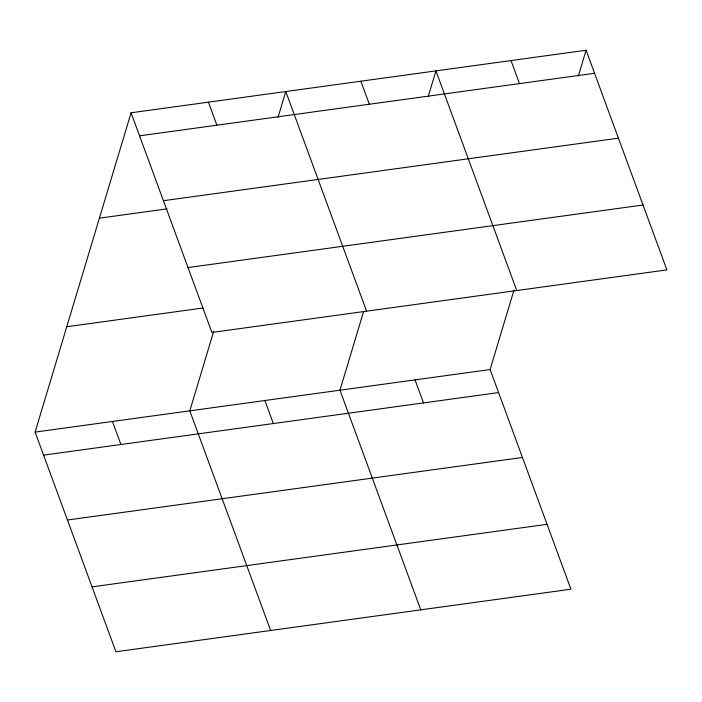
<?xml version="1.0" encoding="UTF-8"?>
<svg xmlns="http://www.w3.org/2000/svg" width="702" height="702" viewBox="0 0 702 702"><rect width="100%" height="100%" fill="white"/><g stroke="black" fill="none" stroke-linecap="round" stroke-linejoin="round"><path stroke-width="1.05" d="M514.022 290.014L490.11 369.559L570.928 589.206L115.918 651.754L35.1 432.107L131.072 112.794L586.082 50.246L666.9 269.893L211.89 332.441L131.072 112.794M213.715 331.291L189.803 410.837L270.621 630.484M278.018 117.357L285.775 91.532L366.593 311.179M363.557 311.688L339.961 390.198L420.77 609.845M428.167 96.718L435.933 70.893L516.751 290.531M578.325 76.079L586.082 50.246M139.549 135.828L594.559 73.28M163.426 200.711L618.436 138.162M99.403 218.173L167.085 208.863M188.013 267.559L643.032 205.01M66.769 326.737L203.211 307.976M35.1 432.107L490.11 369.559M43.577 455.133L498.587 392.585M67.445 520.015L522.455 457.467M92.041 586.872L547.051 524.324M511.012 60.565L519.48 83.599M360.854 81.213L369.331 104.238M415.031 379.879L423.508 402.904M208.424 102.167L216.9 125.193M264.882 400.517L273.35 423.552M112.452 421.472L120.928 444.506"/></g></svg>
